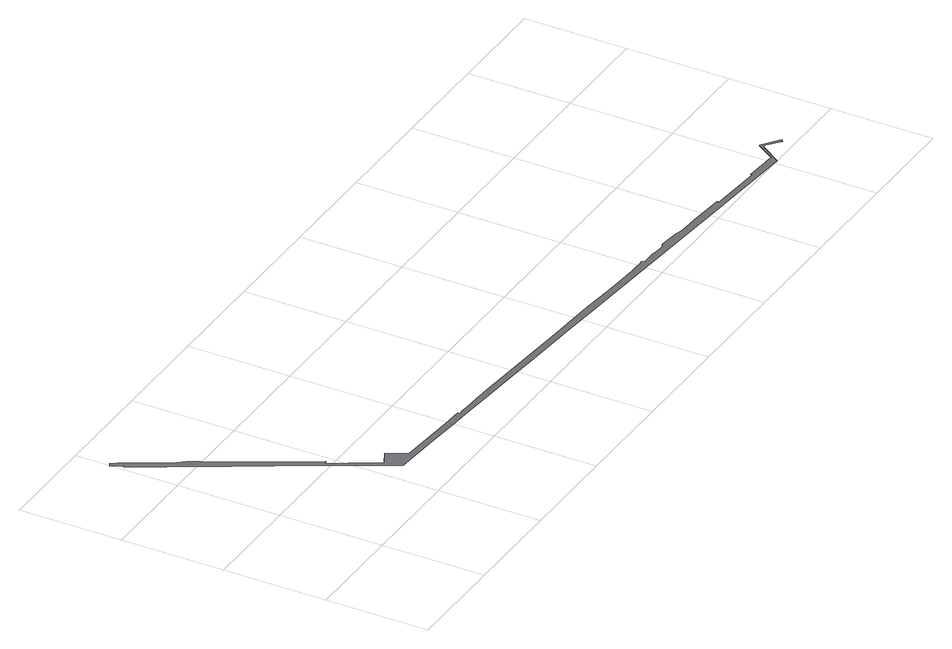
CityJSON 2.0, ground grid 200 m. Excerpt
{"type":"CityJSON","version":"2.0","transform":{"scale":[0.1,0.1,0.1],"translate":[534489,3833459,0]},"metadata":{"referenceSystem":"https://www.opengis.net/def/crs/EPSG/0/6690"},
"CityObjects":{
"road1":{"type":"Road","attributes":{"RoadStructureAttribute.sectionType":"1"},"geometry":[{"type":"MultiSurface","lod":"1","boundaries":[[[0,1,2,3,4,5,6,7,8,9,10,11,12,13,14,15,16,17,18,19,20,21,22,23,24,25,26,27,28,29,30,31,32,33,34,35,36,37,38,39,40,41,42,43,44,45,46,47,48,49,50,51,52,53,54,55,56,57,58,59,60,61,62,63,64,65,66,67,68,69,70,71,72,73,74,75,76,77,78,79,80,81,82,83,84,85,86,87,88,89,90,91,92,93,94,95,96,97,98,99,100,101,102,103]]]}]}
},
"vertices":[
[14706,282,0],[14535,421,0],[14403,507,0],[14395,507,0],[14385,505,0],[14376,498,0],[14362,481,0],[14287,360,0],[14154,146,0],[13498,191,0],[13489,162,0],[12795,213,0],[12447,239,0],[12455,279,0],[11748,333,0],[11360,363,0],[11226,397,0],[11200,401,0],[11171,406,0],[11063,413,0],[10812,434,0],[10804,434,0],[10794,432,0],[10780,428,0],[10744,407,0],[10729,402,0],[10715,400,0],[10701,400,0],[10681,402,0],[10649,406,0],[10578,415,0],[10450,433,0],[10394,436,0],[10311,435,0],[10253,434,0],[10200,431,0],[10149,485,0],[10111,482,0],[10085,482,0],[9955,485,0],[9800,481,0],[9250,524,0],[9078,538,0],[8617,581,0],[8310,609,0],[7473,661,0],[5255,827,0],[5157,835,0],[4908,846,0],[4634,866,0],[4562,867,0],[4509,867,0],[4436,868,0],[4372,869,0],[4363,908,0],[4268,914,0],[4117,917,0],[3975,928,0],[2827,1018,0],[2621,1379,0],[2370,1248,0],[2060,1764,0],[1909,2024,0],[1846,2122,0],[1909,2131,0],[953,3849,0],[876,4036,0],[792,4193,0],[764,4228,0],[656,4364,0],[149,5249,0],[75,5362,0],[2,5321,0],[114,5122,0],[92,5089,0],[448,4453,0],[575,4226,0],[992,3486,0],[1720,2206,0],[2442,921,0],[3273,857,0],[4061,793,0],[4096,790,0],[4647,749,0],[4868,733,0],[5719,666,0],[6527,602,0],[7515,529,0],[8385,458,0],[9138,400,0],[11512,209,0],[11749,190,0],[12840,105,0],[14100,6,0],[14341,365,0],[14385,425,0],[14400,430,0],[14414,431,0],[14421,430,0],[14432,426,0],[14451,416,0],[14669,243,0],[14696,221,0],[14729,263,0]
]}
